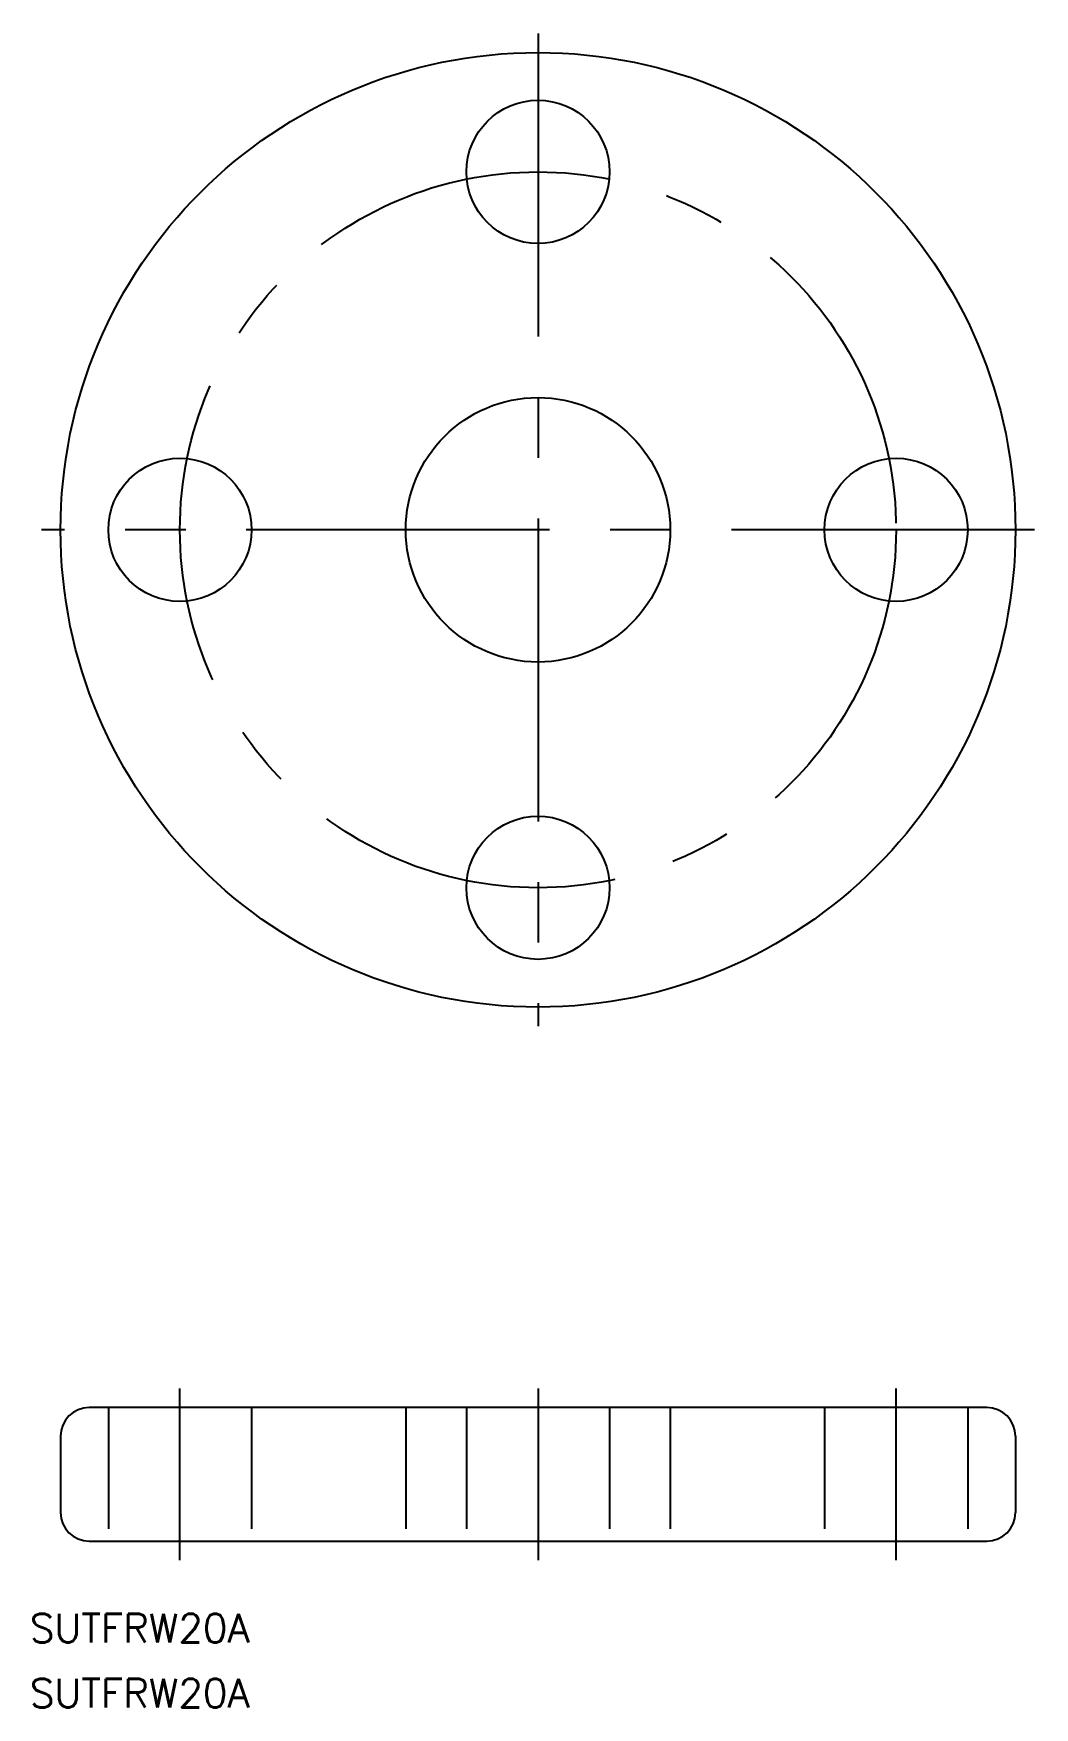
# Model space of a CAD drawing. Extents: x -53 to 52, y -123 to 52.
import ezdxf

# ---------------------------------------------------------------- set-up
doc = ezdxf.new("R2010")
doc.units = 0
doc.linetypes.add('CENTER', pattern=[50.8, 31.75, -6.35, 6.35, -6.35])
doc.linetypes.add('DASHED', pattern=[19.05, 12.7, -6.35])
doc.layers.get('0').update_dxf_attribs({"linetype": 'CONTINUOUS'})
doc.layers.add('CENTER', color=1, linetype='CENTER')
doc.styles.get("Standard").update_dxf_attribs({"font": 'txt.shx', "height": 3, "bigfont": 'bigfont.shx'})

msp = doc.modelspace()

# ---------------------------------------------------------------- linework, layer by layer
at = {"color": 7, "linetype": 'CONTINUOUS'}
for p, q in [((47, -91.96), (-47, -91.96)), ((-50, -94.96), (-50, -102.96)), ((50, -94.96), (50, -102.96)), ((-47, -105.96), (47, -105.96))]:
    msp.add_line(p, q, dxfattribs=at)
at = {"color": 3, "linetype": 'DASHED'}
for p, q in [((-45, -91.96), (-45, -105.96)), ((-30, -91.96), (-30, -105.96)), ((-13.85, -91.96), (-13.85, -105.96)), ((-7.5, -91.96), (-7.5, -105.96)), ((7.5, -91.96), (7.5, -105.96)), ((13.85, -91.96), (13.85, -105.96)), ((30, -91.96), (30, -105.96)), ((45, -91.96), (45, -105.96))]:
    msp.add_line(p, q, dxfattribs=at)
at = {"color": 7, "linetype": 'CONTINUOUS'}
for centre, radius in [((0, 0), 50), ((0, 37.5), 7.5), ((0, 0), 13.85), ((-37.5, 0), 7.5), ((37.5, 0), 7.5), ((0, -37.5), 7.5)]:
    msp.add_circle(centre, radius, dxfattribs=at)
for centre, start, end in [((-47, -94.96), 90, 180), ((47, -94.96), 0, 90), ((-47, -102.96), 180, 270), ((47, -102.96), 270, 0)]:
    msp.add_arc(centre, 3, start, end, dxfattribs=at)
at = {"layer": 'CENTER', "color": 1, "linetype": 'CENTER'}
for p, q in [((0, 52), (0, -52)), ((52, 0), (-52, 0)), ((-37.5, -107.96), (-37.5, -89.96)), ((0, -89.96), (0, -107.96)), ((37.5, -107.96), (37.5, -89.96))]:
    msp.add_line(p, q, dxfattribs=at)
msp.add_circle((0, 0), 37.5, dxfattribs=at)

# ---------------------------------------------------------------- texts
at = {"color": 7, "linetype": 'CONTINUOUS'}
for p in [(-53.22, -116.56), (-53.22, -123.38)]:
    msp.add_text('SUTFRW20A', height=3, dxfattribs=at).set_placement(p)

doc.saveas('drawing.dxf')
